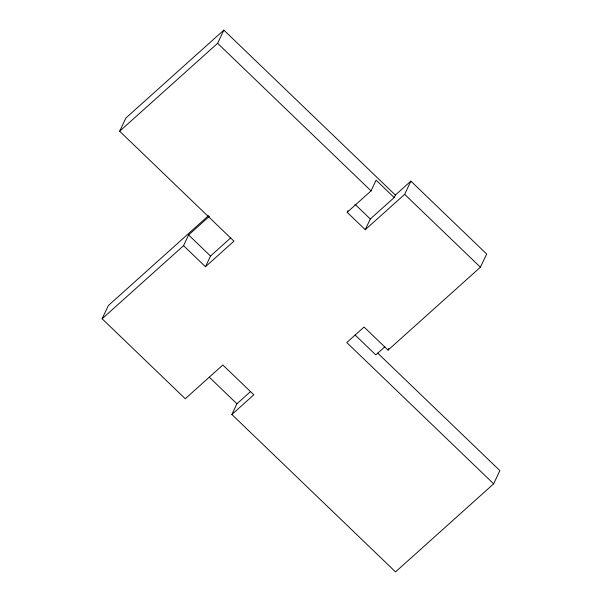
<?xml version="1.0" encoding="UTF-8"?>
<svg xmlns="http://www.w3.org/2000/svg" width="602" height="602" viewBox="0 0 602 602"><rect width="100%" height="100%" fill="white"/><g stroke="black" fill="none" stroke-linecap="round" stroke-linejoin="round"><path stroke-width="0.9" d="M209.451 216.261L188.607 234.968L183.565 245.676L205.47 266.746L233.952 241.176L119.655 131.244L125.871 118.037L223.846 30.1L395.356 195.056L394.182 197.554L370.298 218.985L365.256 229.701L347.173 212.303L347.948 210.655M119.655 131.244L217.631 43.306L223.846 30.1M377.657 353.065L499.878 470.613L493.663 483.82L395.529 571.9L231.868 414.492L253.826 394.784L222.853 365L185.265 398.742L102.122 318.774L108.337 305.568L208.525 215.644M205.47 266.746L210.504 256.031L230.656 237.948M231.868 414.492L236.91 403.784L250.628 391.466M347.173 212.303L371.058 190.872L376.099 180.164L394.182 197.554M365.256 229.701L404.657 194.341L410.873 181.127L486.642 253.999L480.419 267.205L388.057 350.108L364.059 327.029L346.767 342.546L493.663 483.82M388.057 350.108L388.832 348.46M102.122 318.774L183.565 245.676M395.356 195.056L410.873 181.127M384.798 346.85L375.806 354.917L355.142 335.043M404.657 194.341L480.419 267.205M217.631 43.306L371.058 190.872M354.894 204.168L370.298 218.985M188.607 234.968L210.504 256.031M209.308 377.236L236.91 403.784"/></g></svg>
